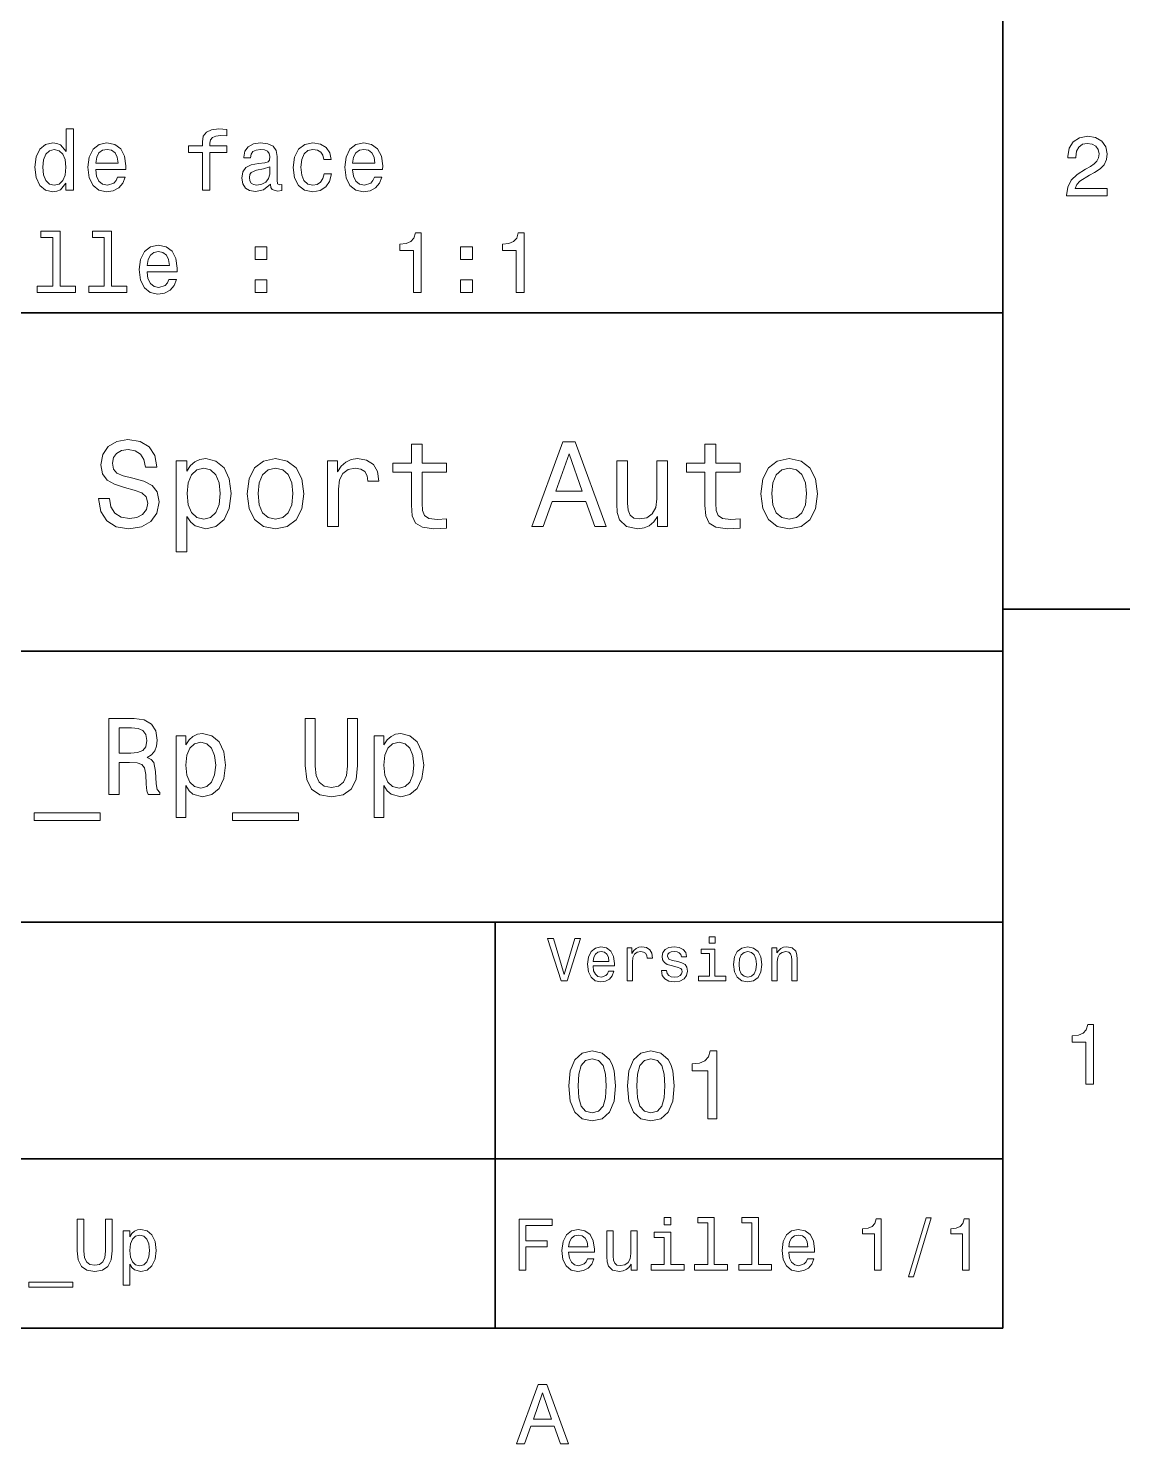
# Model space of a CAD drawing. Extents: x 0 to 297, y 0 to 210.
# Drawn here: x 229.4 to 294.5, y 3.2 to 86.8 of the extents above; entities that cross this region are included whole.
import ezdxf

# ---------------------------------------------------------------- set-up
doc = ezdxf.new("R2010")
doc.units = 0

msp = doc.modelspace()

# ---------------------------------------------------------------- linework, layer by layer
at = {"color": 7, "lineweight": 35}
for p, q in [((287, 10), (287, 200)), ((97, 70), (287, 70)), ((287, 70), (287, 10)), ((162, 50), (287, 50)), ((162, 34), (287, 34)), ((257, 10), (257, 34)), ((162, 20), (287, 20)), ((10, 10), (287, 10)), ((97, 10), (287, 10))]:
    msp.add_line(p, q, dxfattribs=at)
at = {"color": 7, "lineweight": 35, "ltscale": 0.1875}
msp.add_line((287, 52.5), (294.5, 52.5), dxfattribs=at)
at = {"color": 7, "lineweight": 13}
for points in [[(231.636276, 77.67057), (231.636276, 77.251984), (232.080078, 77.251984), (232.080078, 80.873024), (231.641312, 80.873024), (231.641312, 79.546654), (231.303421, 79.929939), (231.096649, 80.020714), (230.859619, 80.056015), (230.430939, 79.955154), (230.098083, 79.672729), (229.881226, 79.218842), (229.805588, 78.608612), (229.881226, 77.998383), (230.098083, 77.539444), (230.430939, 77.251984), (230.859619, 77.156166), (231.096649, 77.191467), (231.308456, 77.282242)], [(239.695343, 79.49118), (239.695343, 77.251984), (240.13916, 77.251984), (240.13916, 79.49118), (241.147797, 79.49118), (241.147797, 79.869415), (240.13916, 79.869415), (240.13916, 80.035843), (240.174454, 80.237572), (240.290451, 80.373741), (240.487137, 80.45443), (240.769562, 80.484695), (241.147797, 80.464523), (241.147797, 80.847809), (240.668701, 80.873024), (240.234985, 80.827629), (239.932388, 80.691467), (239.750824, 80.45443), (239.695343, 80.116539), (239.695343, 79.869415), (238.883392, 79.869415), (238.883392, 79.49118)], [(290.76947, 76.916786), (293.175079, 76.916786), (293.175079, 77.350502), (291.273773, 77.350502), (291.3797, 77.587532), (291.561249, 77.784218), (292.121033, 78.142288), (292.418579, 78.293587), (292.751434, 78.510445), (292.988464, 78.762604), (293.124634, 79.060158), (293.175079, 79.398056), (293.089355, 79.821686), (292.852325, 80.154541), (292.489197, 80.366356), (292.020172, 80.442001), (291.536041, 80.35627), (291.167877, 80.119232), (290.930847, 79.740997), (290.850159, 79.241714), (290.850159, 79.171112), (291.309082, 79.171112), (291.309082, 79.211456), (291.354462, 79.554398), (291.490631, 79.806557), (291.707489, 79.967941), (291.994965, 80.023415), (292.287476, 79.972984), (292.504333, 79.846901), (292.645538, 79.650215), (292.695984, 79.403099), (292.660675, 79.171112), (292.56485, 78.974426), (292.403473, 78.802956), (292.181549, 78.651657), (291.884003, 78.490273), (291.389771, 78.177589), (291.041779, 77.844742), (290.835022, 77.441284), (290.76947, 76.931915)], [(230.935257, 79.6576), (231.227768, 79.586998), (231.449677, 79.390312), (231.580795, 79.0625), (231.631226, 78.608612), (231.580795, 78.149681), (231.449677, 77.821869), (231.227768, 77.62014), (230.935257, 77.554581), (230.657883, 77.62014), (230.446075, 77.821869), (230.304855, 78.154724), (230.259476, 78.608612), (230.304855, 79.057457), (230.446075, 79.385269), (230.657883, 79.586998)], [(233.396362, 78.477486), (235.17157, 78.477486), (235.17662, 78.684258), (235.095932, 79.264229), (234.874023, 79.697952), (234.520996, 79.960197), (234.051971, 80.056015), (233.593048, 79.955154), (233.240021, 79.672729), (233.013077, 79.213799), (232.932388, 78.608612), (233.008026, 77.988297), (233.23497, 77.534401), (233.582962, 77.251984), (234.03685, 77.156166), (234.430222, 77.221725), (234.752991, 77.393196), (234.990021, 77.665527), (235.12619, 78.028641), (234.687424, 78.028641), (234.596649, 77.826912), (234.465515, 77.675613), (234.092331, 77.554581), (233.804855, 77.610054), (233.587997, 77.786568), (233.446793, 78.074028), (233.396362, 78.462357)], [(233.396362, 78.850685), (233.451828, 79.198669), (233.587997, 79.455872), (233.794769, 79.612213), (234.067108, 79.667686), (234.334396, 79.612213), (234.541168, 79.455872), (234.667252, 79.198669), (234.712646, 78.850685)], [(243.724884, 77.605011), (243.724884, 77.589882), (243.750107, 77.418411), (243.82576, 77.297371), (244.143478, 77.201553), (244.390594, 77.241898), (244.390594, 77.584839), (244.284683, 77.56971), (244.143478, 77.635269), (244.118256, 77.836998), (244.118256, 79.239014), (244.057739, 79.597084), (243.881226, 79.849243), (243.573593, 80.000542), (243.139877, 80.056015), (242.716248, 79.995499), (242.403564, 79.824028), (242.206879, 79.55674), (242.141312, 79.203712), (242.141312, 79.173454), (242.539734, 79.173454), (242.575027, 79.385269), (242.685989, 79.536568), (242.867538, 79.627342), (243.124741, 79.662643), (243.371857, 79.637428), (243.54837, 79.561783), (243.654282, 79.430656), (243.68959, 79.2491), (243.669418, 79.037285), (243.588715, 78.931381), (243.386993, 78.880943), (243.008759, 78.840599), (242.575027, 78.749825), (242.267395, 78.58844), (242.085846, 78.336281), (242.030365, 77.963081), (242.080795, 77.630226), (242.237137, 77.38311), (242.489304, 77.226768), (242.83728, 77.171295), (243.306305, 77.277199)], [(246.876907, 79.0625), (247.315674, 79.0625), (247.224884, 79.465958), (247.008026, 79.783684), (246.670135, 79.98037), (246.231369, 80.056015), (245.747223, 79.955154), (245.379059, 79.672729), (245.147079, 79.213799), (245.066391, 78.598526), (245.142029, 77.988297), (245.368988, 77.534401), (245.727051, 77.251984), (246.216248, 77.156166), (246.649963, 77.231812), (246.987854, 77.443626), (247.219849, 77.776482), (247.320709, 78.220284), (246.897079, 78.220284), (246.821426, 77.937866), (246.680222, 77.726044), (246.478485, 77.594925), (246.231369, 77.554581), (245.923737, 77.62014), (245.701828, 77.821869), (245.565674, 78.149681), (245.520279, 78.613655), (245.565674, 79.067543), (245.706879, 79.395355), (245.933823, 79.597084), (246.231369, 79.667686), (246.493622, 79.622299), (246.690308, 79.50631), (246.821426, 79.314667)], [(248.576477, 78.477486), (250.351685, 78.477486), (250.356735, 78.684258), (250.276031, 79.264229), (250.054138, 79.697952), (249.701111, 79.960197), (249.232086, 80.056015), (248.773163, 79.955154), (248.420135, 79.672729), (248.193192, 79.213799), (248.112488, 78.608612), (248.188141, 77.988297), (248.415085, 77.534401), (248.763077, 77.251984), (249.216965, 77.156166), (249.610336, 77.221725), (249.933105, 77.393196), (250.170135, 77.665527), (250.306305, 78.028641), (249.867538, 78.028641), (249.776764, 77.826912), (249.64563, 77.675613), (249.27243, 77.554581), (248.98497, 77.610054), (248.768112, 77.786568), (248.626907, 78.074028), (248.576477, 78.462357)], [(248.576477, 78.850685), (248.631943, 79.198669), (248.768112, 79.455872), (248.974884, 79.612213), (249.247223, 79.667686), (249.514511, 79.612213), (249.721283, 79.455872), (249.847366, 79.198669), (249.892761, 78.850685)], [(243.674454, 78.200111), (243.613937, 77.937866), (243.45256, 77.73613), (243.21048, 77.605011), (242.912933, 77.559624), (242.721283, 77.584839), (242.585114, 77.665527), (242.49939, 77.80674), (242.474167, 78.003426), (242.494339, 78.179939), (242.575027, 78.306015), (242.897797, 78.447227), (243.306305, 78.507744), (243.674454, 78.628784)], [(230.854568, 74.452995), (230.854568, 71.578354), (229.941742, 71.578354), (229.941742, 71.205154), (232.206161, 71.205154), (232.206161, 71.578354), (231.29837, 71.578354), (231.29837, 74.826195), (230.1586, 74.826195), (230.1586, 74.452995)], [(233.890594, 74.452995), (233.890594, 71.578354), (232.977768, 71.578354), (232.977768, 71.205154), (235.242188, 71.205154), (235.242188, 71.578354), (234.334396, 71.578354), (234.334396, 74.826195), (233.194626, 74.826195), (233.194626, 74.452995)], [(252.177338, 71.205154), (252.636261, 71.205154), (252.636261, 74.73037), (252.293335, 74.73037), (252.202545, 74.422737), (252.020996, 74.215958), (251.743622, 74.094925), (251.360336, 74.054581), (251.360336, 73.69651), (252.177338, 73.69651)], [(258.24939, 71.205154), (258.708313, 71.205154), (258.708313, 74.73037), (258.365387, 74.73037), (258.274597, 74.422737), (258.093048, 74.215958), (257.815674, 74.094925), (257.432373, 74.054581), (257.432373, 73.69651), (258.24939, 73.69651)], [(236.432388, 72.430656), (238.207596, 72.430656), (238.212646, 72.637428), (238.131958, 73.2174), (237.910049, 73.651123), (237.557022, 73.913368), (237.087997, 74.009186), (236.629074, 73.908325), (236.276047, 73.6259), (236.049103, 73.166969), (235.968399, 72.561783), (236.044052, 71.941467), (236.270996, 71.487572), (236.618988, 71.205154), (237.072876, 71.109337), (237.466248, 71.174896), (237.789017, 71.346367), (238.026047, 71.618698), (238.162201, 71.981812), (237.72345, 71.981812), (237.632675, 71.780083), (237.501541, 71.628784), (237.128342, 71.507751), (236.840881, 71.563225), (236.624023, 71.739738), (236.482819, 72.027199), (236.432388, 72.415527)], [(236.432388, 72.803856), (236.487854, 73.15184), (236.624023, 73.409042), (236.830795, 73.565384), (237.103134, 73.620857), (237.370422, 73.565384), (237.577194, 73.409042), (237.703278, 73.15184), (237.748657, 72.803856)], [(242.812073, 73.161926), (243.508026, 73.161926), (243.508026, 73.913368), (242.812073, 73.913368)], [(254.956146, 73.161926), (255.652115, 73.161926), (255.652115, 73.913368), (254.956146, 73.913368)], [(242.812073, 71.205154), (243.508026, 71.205154), (243.508026, 71.956596), (242.812073, 71.956596)], [(254.956146, 71.205154), (255.652115, 71.205154), (255.652115, 71.956596), (254.956146, 71.956596)], [(234.20462, 59.030979), (233.548996, 59.030979), (233.693085, 58.267288), (234.053314, 57.70533), (234.608078, 57.366714), (235.357361, 57.244236), (236.099426, 57.359509), (236.654175, 57.67651), (237.007202, 58.17363), (237.136902, 58.82925), (237.028824, 59.420029), (236.726227, 59.801872), (236.236313, 60.054031), (235.580704, 60.241352), (235.018738, 60.378242), (234.651306, 60.536743), (234.442368, 60.767288), (234.377533, 61.127522), (234.442368, 61.451729), (234.629684, 61.696686), (234.917877, 61.862389), (235.314133, 61.920029), (235.71759, 61.84798), (236.034592, 61.653458), (236.24353, 61.32925), (236.344391, 60.889767), (237, 60.889767), (237, 60.904179), (236.884735, 61.581409), (236.546112, 62.085732), (236.01297, 62.402737), (235.292511, 62.510807), (234.644104, 62.402737), (234.139771, 62.100143), (233.815567, 61.631844), (233.700287, 61.026657), (233.793961, 60.486309), (234.067734, 60.118874), (234.5, 59.873917), (235.09079, 59.6866), (235.674362, 59.520893), (236.113831, 59.362389), (236.380402, 59.131844), (236.47406, 58.757202), (236.387619, 58.375359), (236.164276, 58.087173), (235.825653, 57.907059), (235.386169, 57.849422), (234.896255, 57.928673), (234.521622, 58.159222), (234.283875, 58.533859)], [(252.05043, 60.579971), (252.05043, 58.64193), (252.093658, 58.015129), (252.29538, 57.582851), (252.698853, 57.330688), (253.383286, 57.244236), (254.132568, 57.280258), (254.132568, 57.827808), (253.585022, 57.78458), (253.087891, 57.842216), (252.82132, 58.022331), (252.706055, 58.324928), (252.684448, 58.75), (252.684448, 60.579971), (254.132568, 60.579971), (254.132568, 61.120316), (252.684448, 61.120316), (252.684448, 62.251438), (252.05043, 62.251438), (252.05043, 61.120316), (250.955322, 61.120316), (250.955322, 60.579971)], [(259.175781, 57.381123), (259.838623, 57.381123), (260.364563, 58.850864), (262.360229, 58.850864), (262.886169, 57.381123), (263.563416, 57.381123), (261.733429, 62.388329), (260.998566, 62.388329)], [(269.399109, 60.579971), (269.399109, 58.64193), (269.442352, 58.015129), (269.644073, 57.582851), (270.047546, 57.330688), (270.731995, 57.244236), (271.481262, 57.280258), (271.481262, 57.827808), (270.933716, 57.78458), (270.436584, 57.842216), (270.170013, 58.022331), (270.054749, 58.324928), (270.033142, 58.75), (270.033142, 60.579971), (271.481262, 60.579971), (271.481262, 61.120316), (270.033142, 61.120316), (270.033142, 62.251438), (269.399109, 62.251438), (269.399109, 61.120316), (268.304016, 61.120316), (268.304016, 60.579971)], [(238.786743, 60.652016), (238.786743, 61.25), (238.15274, 61.25), (238.15274, 55.882565), (238.786743, 55.882565), (238.786743, 57.971901), (239.010101, 57.633286), (239.262253, 57.409943), (239.896271, 57.244236), (240.50145, 57.381123), (240.976959, 57.791786), (241.286743, 58.440201), (241.402023, 59.319164), (241.286743, 60.190922), (240.976959, 60.839336), (240.50145, 61.242794), (239.896271, 61.386887), (239.550446, 61.343658), (239.255051, 61.206772), (239.002899, 60.976223)], [(242.338623, 59.311958), (242.453888, 58.432995), (242.785309, 57.78458), (243.311249, 57.381123), (244.017303, 57.244236), (244.716141, 57.381123), (245.242081, 57.777374), (245.573486, 58.425793), (245.695969, 59.311958), (245.573486, 60.190922), (245.242081, 60.846542), (244.716141, 61.242794), (244.017303, 61.386887), (243.311249, 61.242794), (242.785309, 60.839336), (242.453888, 60.190922)], [(247.100861, 57.381123), (247.734863, 57.381123), (247.734863, 59.592937), (247.799713, 60.12608), (247.994232, 60.507923), (248.311249, 60.738472), (248.736313, 60.817722), (249.053314, 60.767288), (249.291077, 60.623199), (249.435165, 60.378242), (249.485596, 60.046829), (250.126801, 60.046829), (250.040344, 60.630402), (249.802597, 61.048271), (249.406342, 61.30043), (248.865997, 61.386887), (248.498566, 61.32925), (248.181549, 61.185158), (247.900574, 60.940201), (247.677246, 60.608788), (247.677246, 61.25), (247.100861, 61.25)], [(260.595093, 59.463257), (261.365997, 61.667866), (262.136902, 59.463257)], [(267.194519, 61.25), (266.560516, 61.25), (266.560516, 59.016571), (266.488464, 58.497837), (266.279541, 58.123196), (265.955322, 57.892651), (265.530243, 57.820602), (265.19165, 57.878242), (264.975494, 58.051151), (264.853027, 58.346542), (264.824219, 58.764408), (264.824219, 61.25), (264.190186, 61.25), (264.190186, 58.706772), (264.211792, 58.195244), (264.348694, 57.770172), (264.766571, 57.381123), (265.436584, 57.244236), (265.796814, 57.294666), (266.106628, 57.424351), (266.373199, 57.647694), (266.589325, 57.971901), (266.589325, 57.381123), (267.194519, 57.381123)], [(272.698853, 59.311958), (272.814117, 58.432995), (273.145508, 57.78458), (273.671448, 57.381123), (274.377502, 57.244236), (275.076355, 57.381123), (275.602295, 57.777374), (275.933716, 58.425793), (276.056183, 59.311958), (275.933716, 60.190922), (275.602295, 60.846542), (275.076355, 61.242794), (274.377502, 61.386887), (273.671448, 61.242794), (273.145508, 60.839336), (272.814117, 60.190922)], [(239.788193, 57.8134), (239.363129, 57.907059), (239.053314, 58.195244), (238.858795, 58.663544), (238.793945, 59.319164), (238.858795, 59.967579), (239.053314, 60.435879), (239.363129, 60.716858), (239.788193, 60.817722), (240.177246, 60.716858), (240.48703, 60.428673), (240.681564, 59.960373), (240.753601, 59.319164), (240.681564, 58.67075), (240.48703, 58.195244), (240.177246, 57.907059)], [(242.98703, 59.319164), (243.05188, 59.967579), (243.253601, 60.435879), (243.57782, 60.72406), (244.017303, 60.824928), (244.449585, 60.72406), (244.773773, 60.443081), (244.97551, 59.967579), (245.047546, 59.319164), (244.97551, 58.663544), (244.773773, 58.188038), (244.449585, 57.899853), (244.017303, 57.806194), (243.57782, 57.899853), (243.253601, 58.188038), (243.05188, 58.663544)], [(273.34726, 59.319164), (273.412109, 59.967579), (273.613831, 60.435879), (273.938019, 60.72406), (274.377502, 60.824928), (274.809784, 60.72406), (275.134003, 60.443081), (275.335724, 59.967579), (275.407776, 59.319164), (275.335724, 58.663544), (275.134003, 58.188038), (274.809784, 57.899853), (274.377502, 57.806194), (273.938019, 57.899853), (273.613831, 58.188038), (273.412109, 58.663544)], [(234.167862, 41.530258), (234.770889, 41.530258), (234.770889, 43.430115), (235.386887, 43.430115), (235.840775, 43.41066), (236.126068, 43.319885), (236.281693, 43.105907), (236.346527, 42.723343), (236.378952, 42.139767), (236.417862, 41.757202), (236.495667, 41.530258), (237.176514, 41.530258), (237.176514, 41.653458), (237.027374, 41.835014), (236.975494, 42.172188), (236.930115, 42.898415), (236.819885, 43.4366), (236.670746, 43.605186), (236.437317, 43.728386), (236.696686, 43.890488), (236.878235, 44.117435), (236.994949, 44.402737), (237.033859, 44.746395), (236.943085, 45.291065), (236.683716, 45.699566), (236.255753, 45.945965), (235.67218, 46.030258), (234.167862, 46.030258)], [(245.77449, 43.242073), (245.865265, 42.431557), (246.150574, 41.854465), (246.630402, 41.523773), (247.324203, 41.407059), (248.01152, 41.523773), (248.491348, 41.854465), (248.776642, 42.425072), (248.873917, 43.242073), (248.873917, 46.030258), (248.270889, 46.030258), (248.270889, 43.209652), (248.212524, 42.658501), (248.03746, 42.262966), (247.739182, 42.029537), (247.324203, 41.951729), (246.89624, 42.029537), (246.597977, 42.262966), (246.422913, 42.652016), (246.371033, 43.209652), (246.371033, 46.030258), (245.77449, 46.030258)], [(235.503601, 45.479107), (235.899124, 45.440201), (236.177948, 45.317001), (236.353027, 45.090057), (236.411377, 44.733429), (236.346527, 44.357346), (236.171463, 44.130402), (235.873199, 44.013687), (235.464691, 43.981266), (234.770889, 43.981266), (234.770889, 45.479107)], [(238.713257, 44.474064), (238.713257, 45.012245), (238.142639, 45.012245), (238.142639, 40.181557), (238.713257, 40.181557), (238.713257, 42.061958), (238.914261, 41.757202), (239.141205, 41.556194), (239.711807, 41.407059), (240.25647, 41.530258), (240.684433, 41.899857), (240.963257, 42.483429), (241.067001, 43.274494), (240.963257, 44.059078), (240.684433, 44.642651), (240.25647, 45.005764), (239.711807, 45.135445), (239.400574, 45.096542), (239.13472, 44.973343), (238.907776, 44.76585)], [(239.614548, 41.919308), (239.231979, 42.003601), (238.953156, 42.262966), (238.778091, 42.684437), (238.719727, 43.274494), (238.778091, 43.858067), (238.953156, 44.279537), (239.231979, 44.532421), (239.614548, 44.623199), (239.964691, 44.532421), (240.243515, 44.273052), (240.418579, 43.851585), (240.483429, 43.274494), (240.418579, 42.690922), (240.243515, 42.262966), (239.964691, 42.003601)], [(250.423615, 44.474064), (250.423615, 45.012245), (249.853027, 45.012245), (249.853027, 40.181557), (250.423615, 40.181557), (250.423615, 42.061958), (250.624634, 41.757202), (250.851578, 41.556194), (251.42218, 41.407059), (251.966858, 41.530258), (252.394806, 41.899857), (252.673615, 42.483429), (252.777374, 43.274494), (252.673615, 44.059078), (252.394806, 44.642651), (251.966858, 45.005764), (251.42218, 45.135445), (251.110947, 45.096542), (250.845093, 44.973343), (250.618149, 44.76585)], [(251.324921, 41.919308), (250.942352, 42.003601), (250.663544, 42.262966), (250.488464, 42.684437), (250.430115, 43.274494), (250.488464, 43.858067), (250.663544, 44.279537), (250.942352, 44.532421), (251.324921, 44.623199), (251.675064, 44.532421), (251.953888, 44.273052), (252.128952, 43.851585), (252.193787, 43.274494), (252.128952, 42.690922), (251.953888, 42.262966), (251.675064, 42.003601)], [(229.758636, 40.453888), (229.758636, 40), (233.662094, 40), (233.662094, 40.453888)], [(241.469009, 40.453888), (241.469009, 40), (245.372467, 40), (245.372467, 40.453888)], [(261.71109, 33.03458), (261.08429, 30.905619), (260.439484, 33.03458), (260.09726, 33.03458), (260.904175, 30.530979), (261.264404, 30.530979), (262.053314, 33.03458)], [(269.992798, 33.117435), (269.657776, 33.117435), (269.657776, 32.757202), (269.992798, 32.757202)], [(262.784576, 31.40634), (264.052582, 31.40634), (264.056183, 31.554033), (263.998566, 31.9683), (263.840057, 32.278099), (263.587891, 32.465416), (263.252869, 32.533859), (262.925079, 32.461815), (262.672913, 32.260086), (262.510803, 31.932276), (262.453156, 31.5), (262.507202, 31.056915), (262.669312, 30.732708), (262.917877, 30.530979), (263.242065, 30.462536), (263.523041, 30.509365), (263.753601, 30.631844), (263.922913, 30.826368), (264.020172, 31.085733), (263.706787, 31.085733), (263.641937, 30.941643), (263.548279, 30.833572), (263.281708, 30.747118), (263.076355, 30.786743), (262.921478, 30.912823), (262.820618, 31.118155), (262.784576, 31.395533)], [(262.784576, 31.672911), (262.824219, 31.921469), (262.921478, 32.105186), (263.069153, 32.216858), (263.263702, 32.256485), (263.45462, 32.216858), (263.602295, 32.105186), (263.692352, 31.921469), (263.724792, 31.672911)], [(264.794678, 30.530979), (265.111664, 30.530979), (265.111664, 31.636887), (265.144104, 31.903458), (265.241364, 32.094379), (265.399841, 32.209652), (265.612396, 32.249279), (265.770905, 32.224064), (265.889771, 32.152016), (265.961823, 32.029537), (265.98703, 31.863832), (266.307648, 31.863832), (266.264404, 32.155621), (266.145538, 32.364552), (265.947418, 32.490635), (265.677246, 32.533859), (265.49353, 32.505043), (265.335022, 32.432995), (265.194519, 32.310516), (265.082855, 32.144814), (265.082855, 32.465416), (264.794678, 32.465416)], [(267.791779, 31.658501), (267.485596, 31.730547), (267.258636, 31.8134), (267.182983, 31.982708), (267.20462, 32.101585), (267.280273, 32.188038), (267.40274, 32.242073), (267.579254, 32.263687), (267.748566, 32.242073), (267.881836, 32.177231), (267.968292, 32.079971), (268.004333, 31.950287), (268.314117, 31.950287), (268.314117, 31.957493), (268.260101, 32.191643), (268.112396, 32.375359), (267.881836, 32.490635), (267.579254, 32.533859), (267.273041, 32.490635), (267.049713, 32.371758), (266.90921, 32.195244), (266.865997, 31.971901), (266.898407, 31.755764), (266.999268, 31.604465), (267.164978, 31.496397), (267.406342, 31.420748), (267.759369, 31.334293), (267.975494, 31.244236), (268.033142, 31.17219), (268.054749, 31.064121), (268.022339, 30.930836), (267.935883, 30.829971), (267.79538, 30.765129), (267.608063, 30.743515), (267.409943, 30.765129), (267.265839, 30.840778), (267.168579, 30.963255), (267.128967, 31.132565), (266.822754, 31.132565), (266.873199, 30.844379), (267.020905, 30.635447), (267.255035, 30.509365), (267.579254, 30.462536), (267.917877, 30.509365), (268.166412, 30.635447), (268.317719, 30.837175), (268.371765, 31.100143), (268.332123, 31.327089), (268.220459, 31.481987), (268.036743, 31.582851)], [(269.981995, 30.79755), (269.981995, 32.400574), (269.167877, 32.400574), (269.167877, 32.130402), (269.664978, 32.130402), (269.664978, 30.79755), (269.016571, 30.79755), (269.016571, 30.530979), (270.637604, 30.530979), (270.637604, 30.79755)], [(271.087891, 31.496397), (271.145538, 31.056915), (271.311249, 30.732708), (271.574219, 30.530979), (271.927246, 30.462536), (272.276672, 30.530979), (272.539612, 30.729107), (272.705322, 31.053314), (272.766571, 31.496397), (272.705322, 31.935879), (272.539612, 32.263687), (272.276672, 32.461815), (271.927246, 32.533859), (271.574219, 32.461815), (271.311249, 32.260086), (271.145538, 31.935879)], [(271.412109, 31.5), (271.444519, 31.824207), (271.54538, 32.058357), (271.707489, 32.20245), (271.927246, 32.25288), (272.143372, 32.20245), (272.305481, 32.061958), (272.406342, 31.824207), (272.442352, 31.5), (272.406342, 31.17219), (272.305481, 30.934437), (272.143372, 30.790344), (271.927246, 30.743515), (271.707489, 30.790344), (271.54538, 30.934437), (271.444519, 31.17219)], [(273.350159, 30.530979), (273.667145, 30.530979), (273.667145, 31.647694), (273.699554, 31.903458), (273.804047, 32.090778), (273.966125, 32.206051), (274.182281, 32.249279), (274.355194, 32.213257), (274.463257, 32.115993), (274.517303, 31.95389), (274.535309, 31.737751), (274.535309, 30.530979), (274.852295, 30.530979), (274.852295, 31.802593), (274.837891, 32.058357), (274.773041, 32.270893), (274.560516, 32.465416), (274.229095, 32.533859), (274.04538, 32.508644), (273.890503, 32.440201), (273.757202, 32.324928), (273.65274, 32.170029), (273.65274, 32.465416), (273.350159, 32.465416)], [(291.909241, 24.416786), (292.368164, 24.416786), (292.368164, 27.942001), (292.025208, 27.942001), (291.934448, 27.634365), (291.752899, 27.427593), (291.475525, 27.306557), (291.092224, 27.266211), (291.092224, 26.90814), (291.909241, 26.90814)], [(261.345825, 24.314121), (261.432281, 23.409224), (261.703156, 22.763689), (262.135437, 22.371759), (262.734863, 22.244957), (263.328522, 22.371759), (263.760803, 22.763689), (264.02594, 23.409224), (264.118164, 24.314121), (264.02594, 25.213257), (263.916412, 25.570606), (263.760803, 25.864553), (263.328522, 26.256485), (262.734863, 26.38905), (262.135437, 26.256485), (261.703156, 25.858791), (261.432281, 25.213257)], [(264.815552, 24.314121), (264.902008, 23.409224), (265.172913, 22.763689), (265.605194, 22.371759), (266.20462, 22.244957), (266.798279, 22.371759), (267.23056, 22.763689), (267.495667, 23.409224), (267.587891, 24.314121), (267.495667, 25.213257), (267.386169, 25.570606), (267.23056, 25.864553), (266.798279, 26.256485), (266.20462, 26.38905), (265.605194, 26.256485), (265.172913, 25.858791), (264.902008, 25.213257)], [(269.570618, 22.360231), (270.095093, 22.360231), (270.095093, 26.38905), (269.703156, 26.38905), (269.599426, 26.037464), (269.391937, 25.801153), (269.074921, 25.662825), (268.636902, 25.616714), (268.636902, 25.207493), (269.570618, 25.207493)], [(261.899139, 24.314121), (261.945251, 25.011528), (262.089325, 25.51297), (262.348694, 25.806917), (262.734863, 25.910664), (263.115265, 25.806917), (263.374634, 25.51297), (263.518738, 25.011528), (263.56485, 24.314121), (263.518738, 23.610952), (263.374634, 23.10951), (263.115265, 22.815563), (262.734863, 22.717581), (262.348694, 22.815563), (262.089325, 23.10951), (261.945251, 23.610952)], [(265.368866, 24.314121), (265.414978, 25.011528), (265.559082, 25.51297), (265.818451, 25.806917), (266.20462, 25.910664), (266.585022, 25.806917), (266.844391, 25.51297), (266.988464, 25.011528), (267.034576, 24.314121), (266.988464, 23.610952), (266.844391, 23.10951), (266.585022, 22.815563), (266.20462, 22.717581), (265.818451, 22.815563), (265.559082, 23.10951), (265.414978, 23.610952)], [(232.302597, 14.569885), (232.363113, 14.029539), (232.553314, 13.644813), (232.873199, 13.424352), (233.335739, 13.346542), (233.793945, 13.424352), (234.113831, 13.644813), (234.304047, 14.025216), (234.368881, 14.569885), (234.368881, 16.428675), (233.966858, 16.428675), (233.966858, 14.548271), (233.927963, 14.180836), (233.811249, 13.917148), (233.612396, 13.761528), (233.335739, 13.709655), (233.050446, 13.761528), (232.851593, 13.917148), (232.734879, 14.176514), (232.700287, 14.548271), (232.700287, 16.428675), (232.302597, 16.428675)], [(258.414978, 13.428675), (258.817017, 13.428675), (258.817017, 14.807637), (260.079254, 14.807637), (260.079254, 15.166427), (258.817017, 15.166427), (258.817017, 16.065563), (260.368866, 16.065563), (260.368866, 16.428675), (258.414978, 16.428675)], [(267.389038, 16.532421), (266.98703, 16.532421), (266.98703, 16.100145), (267.389038, 16.100145)], [(269.572052, 16.212536), (269.572052, 13.748559), (268.789612, 13.748559), (268.789612, 13.428675), (270.73056, 13.428675), (270.73056, 13.748559), (269.952454, 13.748559), (269.952454, 16.532421), (268.975494, 16.532421), (268.975494, 16.212536)], [(272.174347, 16.212536), (272.174347, 13.748559), (271.391937, 13.748559), (271.391937, 13.428675), (273.332855, 13.428675), (273.332855, 13.748559), (272.554749, 13.748559), (272.554749, 16.532421), (271.57782, 16.532421), (271.57782, 16.212536)], [(279.416443, 13.428675), (279.809814, 13.428675), (279.809814, 16.450289), (279.515839, 16.450289), (279.438049, 16.1866), (279.28241, 16.009367), (279.044678, 15.905621), (278.716125, 15.871038), (278.716125, 15.564121), (279.416443, 15.564121)], [(281.42218, 13.026657), (281.720459, 13.026657), (282.766571, 16.510807), (282.463989, 16.510807)], [(284.621033, 13.428675), (285.014404, 13.428675), (285.014404, 16.450289), (284.720459, 16.450289), (284.642639, 16.1866), (284.48703, 16.009367), (284.249268, 15.905621), (283.920746, 15.871038), (283.920746, 15.564121), (284.621033, 15.564121)], [(235.402023, 15.391211), (235.402023, 15.75), (235.021622, 15.75), (235.021622, 12.529539), (235.402023, 12.529539), (235.402023, 13.783141), (235.536026, 13.579971), (235.687332, 13.445966), (236.067734, 13.346542), (236.430847, 13.428675), (236.716141, 13.675073), (236.902023, 14.064121), (236.971191, 14.591499), (236.902023, 15.114553), (236.716141, 15.503603), (236.430847, 15.745678), (236.067734, 15.832133), (235.860229, 15.806196), (235.682999, 15.724064), (235.531708, 15.585735)], [(236.002884, 13.688041), (235.747849, 13.744237), (235.561966, 13.917148), (235.445251, 14.198127), (235.406342, 14.591499), (235.445251, 14.980548), (235.561966, 15.261528), (235.747849, 15.430116), (236.002884, 15.490635), (236.236313, 15.430116), (236.422195, 15.257205), (236.53891, 14.976225), (236.582138, 14.591499), (236.53891, 14.20245), (236.422195, 13.917148), (236.236313, 13.744237)], [(261.341492, 14.479107), (262.863098, 14.479107), (262.867432, 14.656341), (262.798279, 15.153459), (262.608063, 15.525217), (262.305481, 15.75), (261.903473, 15.832133), (261.510101, 15.745678), (261.207489, 15.503603), (261.01297, 15.110231), (260.943817, 14.591499), (261.008636, 14.059798), (261.203156, 13.67075), (261.501434, 13.428675), (261.890503, 13.346542), (262.227661, 13.402739), (262.504333, 13.549712), (262.707489, 13.783141), (262.824219, 14.09438), (262.44812, 14.09438), (262.370331, 13.92147), (262.257935, 13.791787), (261.938049, 13.688041), (261.69165, 13.735591), (261.505768, 13.886888), (261.384735, 14.133286), (261.341492, 14.466139)], [(261.341492, 14.798992), (261.389038, 15.097262), (261.505768, 15.317724), (261.682983, 15.45173), (261.916412, 15.49928), (262.145538, 15.45173), (262.322754, 15.317724), (262.430847, 15.097262), (262.469727, 14.798992)], [(265.400574, 15.75), (265.020172, 15.75), (265.020172, 14.409943), (264.976959, 14.098703), (264.851593, 13.873919), (264.657074, 13.735591), (264.402008, 13.692364), (264.198853, 13.726946), (264.069153, 13.830692), (263.995667, 14.007925), (263.978394, 14.258646), (263.978394, 15.75), (263.597992, 15.75), (263.597992, 14.224064), (263.610962, 13.917148), (263.693085, 13.662104), (263.943817, 13.428675), (264.345825, 13.346542), (264.561951, 13.376801), (264.747833, 13.454611), (264.907776, 13.588617), (265.037476, 13.783141), (265.037476, 13.428675), (265.400574, 13.428675)], [(267.376068, 13.748559), (267.376068, 15.672191), (266.399139, 15.672191), (266.399139, 15.347983), (266.995667, 15.347983), (266.995667, 13.748559), (266.21759, 13.748559), (266.21759, 13.428675), (268.162811, 13.428675), (268.162811, 13.748559)], [(274.353027, 14.479107), (275.874634, 14.479107), (275.878967, 14.656341), (275.809814, 15.153459), (275.619598, 15.525217), (275.317017, 15.75), (274.914978, 15.832133), (274.521606, 15.745678), (274.219025, 15.503603), (274.024506, 15.110231), (273.955322, 14.591499), (274.020172, 14.059798), (274.214691, 13.67075), (274.51297, 13.428675), (274.902008, 13.346542), (275.239197, 13.402739), (275.515839, 13.549712), (275.719025, 13.783141), (275.835724, 14.09438), (275.459656, 14.09438), (275.381836, 13.92147), (275.26944, 13.791787), (274.949554, 13.688041), (274.703186, 13.735591), (274.517303, 13.886888), (274.39624, 14.133286), (274.353027, 14.466139)], [(274.353027, 14.798992), (274.400574, 15.097262), (274.517303, 15.317724), (274.694519, 15.45173), (274.927948, 15.49928), (275.157074, 15.45173), (275.33429, 15.317724), (275.442352, 15.097262), (275.481262, 14.798992)], [(229.432281, 12.711096), (229.432281, 12.408502), (232.034592, 12.408502), (232.034592, 12.711096)], [(258.266846, 3.166787), (258.730835, 3.166787), (259.098999, 4.195605), (260.495972, 4.195605), (260.864105, 3.166787), (261.338165, 3.166787), (260.05719, 6.67183), (259.542786, 6.67183)], [(259.260376, 4.624279), (259.799988, 6.167507), (260.33963, 4.624279)]]:
    msp.add_lwpolyline(points, close=True, dxfattribs=at)

doc.saveas('drawing.dxf')
